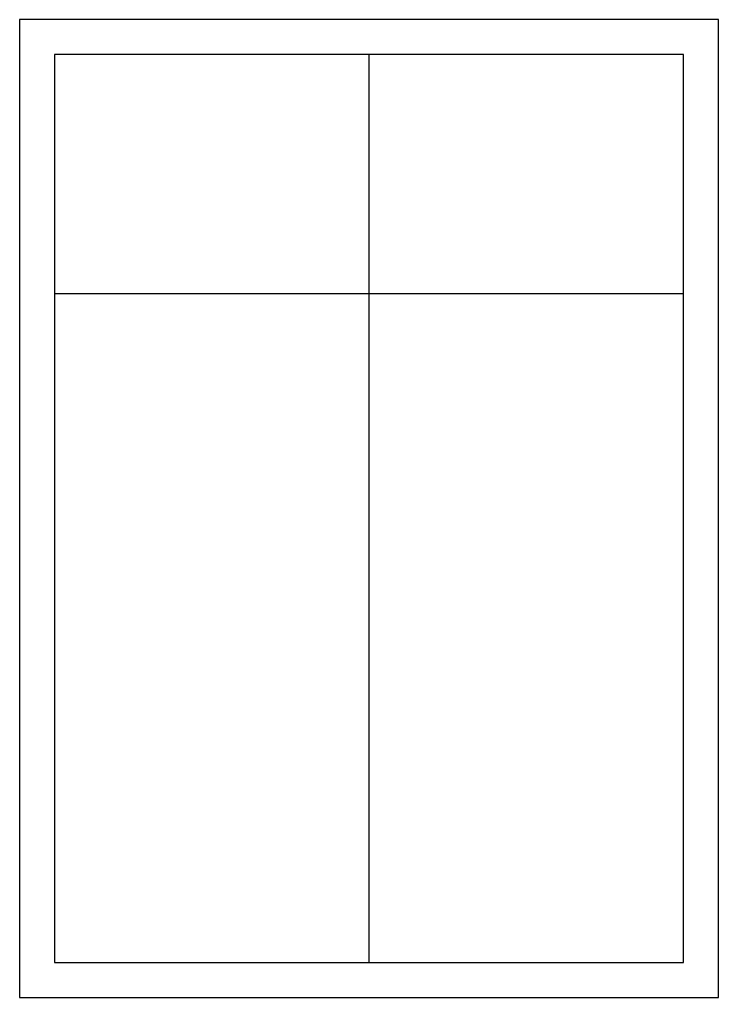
# Model space of a CAD drawing. Header units: metres. Extents: x 0 to 1, y 0 to 1.4.
import ezdxf

# ---------------------------------------------------------------- set-up
doc = ezdxf.new("R2010")
doc.units = ezdxf.units.M

msp = doc.modelspace()

# ---------------------------------------------------------------- linework, layer by layer
for p, q in [((0.5, 0.05), (0.5, 1.35)), ((0.05, 1.008), (0.95, 1.008))]:
    msp.add_line(p, q)
for points in [[(0, 0), (1, 0), (1, 1.4), (0, 1.4)], [(0.05, 0.05), (0.95, 0.05), (0.95, 1.35), (0.05, 1.35)]]:
    msp.add_lwpolyline(points, close=True)

doc.saveas('drawing.dxf')
